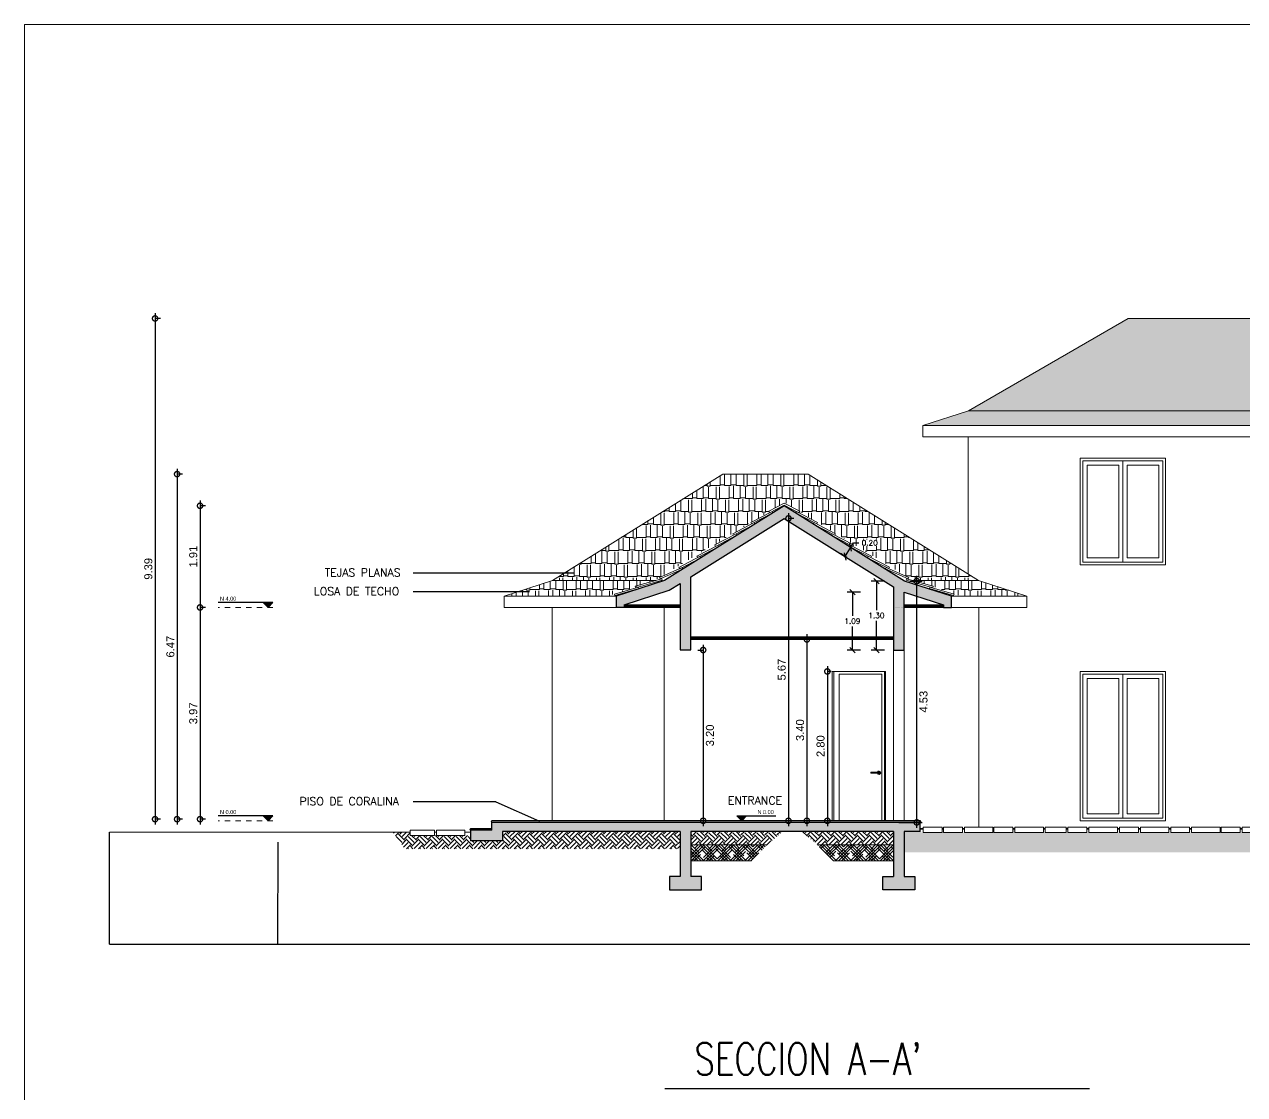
# Model space of a CAD drawing. Header units: metres. Extents: x -44 to 358, y -246 to 48.
# Drawn here: x 301.86 to 324.74, y 20.19 to 40.26 of the extents above; entities that cross this region are included whole.
import ezdxf

# ---------------------------------------------------------------- set-up
doc = ezdxf.new("R2010")
doc.units = ezdxf.units.M
doc.header["$LTSCALE"] = 0.3
doc.header["$PDMODE"] = 3
doc.linetypes.add('CONTINU', pattern=[0])
doc.linetypes.add('DASHED', pattern=[0.75, 0.5, -0.25])
for name, color, linetype, lineweight in [('A-FLOR', 253, 'Continuous', 0), ('A-ROOF', 7, 'Continuous', 9), ('A-WALL', 7, 'Continuous', 30), ('corte', 7, 'Continuous', 30), ('MUROS', 7, 'Continuous', 15), ('PLF 01', 252, 'Continuous', 9), ('PROYECCION', 9, 'DASHED', 0), ('SE-2', 252, 'Continuous', 9), ('SE-3', 253, 'Continuous', 5)]:
    doc.layers.add(name, color=color, linetype=linetype, lineweight=lineweight)
doc.layers.add('DIMENSIONES', color=7, linetype='Continuous')
doc.layers.add('TEXTOS', color=4, linetype='Continuous')
doc.layers.add('PUERTA', color=2, linetype='Continuous', plot=False)
doc.layers.add('RELLENO SECCION', color=8, linetype='Continuous', lineweight=0, transparency=0.4)
doc.styles.add('Arch-Dim', font='romans.shx', dxfattribs={"width": 0.75})
doc.styles.add('ESC100-2mm', font='arial.ttf', dxfattribs={"height": 0.15})
doc.styles.add('SMPLEX', font='simplex.shx')
doc.dimstyles.new('DIM-50', dxfattribs={"dimscale": 0.5, "dimtxt": 0.2, "dimasz": 0.2, "dimexe": 0.2, "dimexo": 0.2, "dimgap": 0.1, "dimtad": 0, "dimtih": 1, "dimtoh": 1, "dimzin": 0, "dimdsep": 46, "dimtxsty": 'SMPLEX', "dimblk1": 'OBLIQUE', "dimblk2": 'OBLIQUE', "dimsah": 1, "dimcen": 0.2, "dimclrd": 4, "dimclre": 4, "dimclrt": 4, "dimadec": 0, "dimazin": 0, "dimtfac": 1, "dimtmove": 0, "dimatfit": 3, "dimldrblk": 'OPEN30', "dimfxl": 0.3, "dimfxlon": 1, "dimtfill": 1, "dimtolj": 1, "dimtzin": 0, "dimarcsym": 0})
doc.dimstyles.new('DIMS100', dxfattribs={"dimtxt": 0.15, "dimasz": 0.2, "dimexe": 0.1, "dimexo": 0.1, "dimgap": 0.05, "dimtad": 2, "dimzin": 4, "dimdsep": 46, "dimtxsty": 'ESC100-2mm', "dimblk": 'DOTSMALL', "dimcen": 0.1, "dimdle": 0.1, "dimclrd": 256, "dimclre": 256, "dimclrt": 1, "dimadec": 0, "dimazin": 0, "dimtfac": 1, "dimtix": 1, "dimtmove": 2, "dimatfit": 3, "dimfxl": 1, "dimtolj": 1, "dimtzin": 0, "dimlwd": -1, "dimarcsym": 0})
pattern_1 = [(0, (-86.75445, -27.3957), (0.51816, 0.24384), [0.12192, -0.1016, 0.14224, -0.06096, 0.18288, -0.08128]), (0, (-86.63253, -27.38554), (0.51816, 0.24384), [0.1016, -0.38608, 0.08128, -0.12192]), (0, (-86.3887, -27.41094), (0.51816, 0.24384), [0.06096, -0.62992]), (90, (-86.75445, -27.3957), (-0.17272, 0.24384), [0.23368, -0.74168]), (90, (-86.63253, -27.3957), (-0.17272, 0.24384), [0.2286, -0.74676]), (90, (-86.53093, -27.3957), (-0.17272, 0.24384), [0.21336, -0.762]), (90, (-86.3887, -27.41094), (-0.17272, 0.24384), [0.23368, -0.74168]), (90, (-86.32773, -27.41094), (-0.17272, 0.24384), [0.23368, -0.74168]), (90, (-86.14485, -27.3957), (-0.17272, 0.24384), [0.22352, -0.75184])]
pattern_2 = [(45, (-178.554868, -227.12206), (-0.01122532015, 0.01122532015), [])]

# ---------------------------------------------------------------- blocks, each defined once
blk = doc.blocks.new('A - ANNO - NPT SECC')
blk.add_hatch(color=256).paths.add_polyline_path([(-0.1, 0.1), (0.1, 0.1), (0, 0)])
blk.add_line((0.1, 0.1), (1.022, 0.1))
blk.add_lwpolyline([(-0.1, 0.1), (0.1, 0.1), (0, 0), (-0.1, 0.1)])
blk = doc.blocks.new('_DotSmall')
at = {"layer": 'PUERTA', "color": 0, "linetype": 'Continuous', "const_width": 0.5}
blk.add_lwpolyline([(-0.0625, 0, 1), (0.0625, 0, 1)], format="xyb", close=True, dxfattribs=at)
blk = doc.blocks.new('*D1070')
at = {"layer": 'DEFPOINTS', "color": 0, "transparency": 16777216}
for p in [(322.555, 34.745), (304.31, 25.357), (304.835, 25.357)]:
    blk.add_point(p, dxfattribs=at)
at = {"layer": 'DIMENSIONES', "transparency": 16777216}
blk.add_line((304.31, 34.845), (304.31, 25.257), dxfattribs=at)
at = {"layer": 'DIMENSIONES', "lineweight": -2, "transparency": 16777216}
for p, q in [((304.41, 34.745), (304.31, 34.745)), ((304.41, 25.357), (304.31, 25.357))]:
    blk.add_line(p, q, dxfattribs=at)
at = {"layer": 'DIMENSIONES', "transparency": 16777216, "xscale": 0.2, "yscale": 0.2, "zscale": 0.2}
for p, rotation in [((304.31, 34.745), 90), ((304.31, 25.357), 270)]:
    blk.add_blockref('_DotSmall', p, dxfattribs=dict(at, rotation=rotation))
at = {"layer": 'DIMENSIONES', "color": 5, "transparency": 16777216, "insert": (304.184, 30.051), "char_height": 0.15, "attachment_point": 5, "rotation": 90, "style": 'ESC100-2mm'}
blk.add_mtext('\\A1;9.39', dxfattribs=at)
blk = doc.blocks.new('*D1071')
at = {"layer": 'DEFPOINTS', "color": 0, "transparency": 16777216}
for p in [(315.755, 31.827), (304.723, 25.357), (313.503, 25.357)]:
    blk.add_point(p, dxfattribs=at)
at = {"layer": 'DIMENSIONES', "transparency": 16777216}
blk.add_line((304.723, 31.927), (304.723, 25.257), dxfattribs=at)
at = {"layer": 'DIMENSIONES', "lineweight": -2, "transparency": 16777216}
for p, q in [((304.823, 31.827), (304.723, 31.827)), ((304.823, 25.357), (304.723, 25.357))]:
    blk.add_line(p, q, dxfattribs=at)
at = {"layer": 'DIMENSIONES', "transparency": 16777216, "xscale": 0.2, "yscale": 0.2, "zscale": 0.2}
for p, rotation in [((304.723, 31.827), 90), ((304.723, 25.357), 270)]:
    blk.add_blockref('_DotSmall', p, dxfattribs=dict(at, rotation=rotation))
at = {"layer": 'DIMENSIONES', "color": 5, "transparency": 16777216, "insert": (304.597, 28.592), "char_height": 0.15, "attachment_point": 5, "rotation": 90, "style": 'ESC100-2mm'}
blk.add_mtext('\\A1;6.47', dxfattribs=at)
blk = doc.blocks.new('*D1072')
at = {"layer": 'DEFPOINTS', "color": 0, "transparency": 16777216}
for p in [(316.105, 31.233), (305.153, 29.327), (312.955, 29.327)]:
    blk.add_point(p, dxfattribs=at)
at = {"layer": 'DIMENSIONES', "transparency": 16777216}
blk.add_line((305.153, 31.333), (305.153, 29.227), dxfattribs=at)
at = {"layer": 'DIMENSIONES', "lineweight": -2, "transparency": 16777216}
for p, q in [((305.253, 31.233), (305.153, 31.233)), ((305.253, 29.327), (305.153, 29.327))]:
    blk.add_line(p, q, dxfattribs=at)
at = {"layer": 'DIMENSIONES', "transparency": 16777216, "xscale": 0.2, "yscale": 0.2, "zscale": 0.2}
for p, rotation in [((305.153, 31.233), 90), ((305.153, 29.327), 270)]:
    blk.add_blockref('_DotSmall', p, dxfattribs=dict(at, rotation=rotation))
at = {"layer": 'DIMENSIONES', "color": 5, "transparency": 16777216, "insert": (305.026, 30.28), "char_height": 0.15, "attachment_point": 5, "rotation": 90, "style": 'ESC100-2mm'}
blk.add_mtext('\\A1;1.91', dxfattribs=at)
blk = doc.blocks.new('*D1073')
at = {"layer": 'DEFPOINTS', "color": 0, "transparency": 16777216}
for p in [(312.955, 29.327), (305.153, 25.357), (313.615, 25.357)]:
    blk.add_point(p, dxfattribs=at)
at = {"layer": 'DIMENSIONES', "transparency": 16777216}
blk.add_line((305.153, 29.427), (305.153, 25.257), dxfattribs=at)
at = {"layer": 'DIMENSIONES', "lineweight": -2, "transparency": 16777216}
for p, q in [((305.253, 29.327), (305.153, 29.327)), ((305.253, 25.357), (305.153, 25.357))]:
    blk.add_line(p, q, dxfattribs=at)
at = {"layer": 'DIMENSIONES', "transparency": 16777216, "xscale": 0.2, "yscale": 0.2, "zscale": 0.2}
for p, rotation in [((305.153, 29.327), 90), ((305.153, 25.357), 270)]:
    blk.add_blockref('_DotSmall', p, dxfattribs=dict(at, rotation=rotation))
at = {"layer": 'DIMENSIONES', "color": 5, "transparency": 16777216, "insert": (305.026, 27.342), "char_height": 0.15, "attachment_point": 5, "rotation": 90, "style": 'ESC100-2mm'}
blk.add_mtext('\\A1;3.97', dxfattribs=at)
blk = doc.blocks.new('INDI.PISO')
blk.add_hatch(color=256).paths.add_polyline_path([(0, 0), (0.183, 0), (0.092, -0.092)])
blk.add_line((0.183, 0), (0.728, 0))
blk.add_lwpolyline([(0, 0), (0.183, 0), (0.092, -0.092), (0, 0)])
blk = doc.blocks.new('*D1106')
at = {"layer": 'DEFPOINTS', "color": 0, "transparency": 16777216}
for p in [(316.397, 30.997), (316.185, 25.327), (316.484, 25.327)]:
    blk.add_point(p, dxfattribs=at)
at = {"layer": 'DIMENSIONES', "transparency": 16777216}
blk.add_line((316.185, 31.097), (316.185, 25.227), dxfattribs=at)
at = {"layer": 'DIMENSIONES', "lineweight": -2, "transparency": 16777216}
for p, q in [((316.285, 30.997), (316.185, 30.997)), ((316.285, 25.327), (316.185, 25.327))]:
    blk.add_line(p, q, dxfattribs=at)
at = {"layer": 'DIMENSIONES', "transparency": 16777216, "xscale": 0.2, "yscale": 0.2, "zscale": 0.2}
for p, rotation in [((316.185, 30.997), 90), ((316.185, 25.327), 270)]:
    blk.add_blockref('_DotSmall', p, dxfattribs=dict(at, rotation=rotation))
at = {"layer": 'DIMENSIONES', "color": 5, "transparency": 16777216, "insert": (316.058, 28.162), "char_height": 0.15, "attachment_point": 5, "rotation": 90, "style": 'ESC100-2mm'}
blk.add_mtext('\\A1;5.67', dxfattribs=at)
blk = doc.blocks.new('*D1107')
at = {"layer": 'DEFPOINTS', "color": 0, "transparency": 16777216}
for p in [(317.084, 28.127), (316.914, 25.327), (317.084, 25.327)]:
    blk.add_point(p, dxfattribs=at)
at = {"layer": 'DIMENSIONES', "transparency": 16777216}
blk.add_line((316.914, 28.227), (316.914, 25.227), dxfattribs=at)
at = {"layer": 'DIMENSIONES', "lineweight": -2, "transparency": 16777216}
for p, q in [((316.984, 28.127), (316.914, 28.127)), ((316.984, 25.327), (316.914, 25.327))]:
    blk.add_line(p, q, dxfattribs=at)
at = {"layer": 'DIMENSIONES', "transparency": 16777216, "xscale": 0.2, "yscale": 0.2, "zscale": 0.2}
for p, rotation in [((316.914, 28.127), 90), ((316.914, 25.327), 270)]:
    blk.add_blockref('_DotSmall', p, dxfattribs=dict(at, rotation=rotation))
at = {"layer": 'DIMENSIONES', "color": 5, "transparency": 16777216, "insert": (316.787, 26.727), "char_height": 0.15, "attachment_point": 5, "rotation": 90, "style": 'ESC100-2mm'}
blk.add_mtext('\\A1;2.80', dxfattribs=at)
blk = doc.blocks.new('*D1108')
at = {"layer": 'DEFPOINTS', "color": 0, "transparency": 16777216}
for p in [(316.651, 28.727), (316.53, 25.327), (316.651, 25.327)]:
    blk.add_point(p, dxfattribs=at)
at = {"layer": 'DIMENSIONES', "transparency": 16777216}
blk.add_line((316.53, 28.827), (316.53, 25.227), dxfattribs=at)
at = {"layer": 'DIMENSIONES', "lineweight": -2, "transparency": 16777216}
for p, q in [((316.551, 28.727), (316.53, 28.727)), ((316.551, 25.327), (316.53, 25.327))]:
    blk.add_line(p, q, dxfattribs=at)
at = {"layer": 'DIMENSIONES', "transparency": 16777216, "xscale": 0.2, "yscale": 0.2, "zscale": 0.2}
for p, rotation in [((316.53, 28.727), 90), ((316.53, 25.327), 270)]:
    blk.add_blockref('_DotSmall', p, dxfattribs=dict(at, rotation=rotation))
at = {"layer": 'DIMENSIONES', "color": 5, "transparency": 16777216, "insert": (316.403, 27.027), "char_height": 0.15, "attachment_point": 5, "rotation": 90, "style": 'ESC100-2mm'}
blk.add_mtext('\\A1;3.40', dxfattribs=at)
blk = doc.blocks.new('*D1109')
at = {"layer": 'DEFPOINTS', "color": 0, "transparency": 16777216}
for p in [(314.34, 28.529), (314.586, 25.327), (314.668, 25.327)]:
    blk.add_point(p, dxfattribs=at)
at = {"layer": 'DIMENSIONES', "transparency": 16777216}
blk.add_line((314.586, 28.629), (314.586, 25.227), dxfattribs=at)
at = {"layer": 'DIMENSIONES', "lineweight": -2, "transparency": 16777216}
blk.add_line((314.486, 28.529), (314.586, 28.529), dxfattribs=at)
at = {"layer": 'DIMENSIONES', "transparency": 16777216, "xscale": 0.2, "yscale": 0.2, "zscale": 0.2}
for p, rotation in [((314.586, 28.529), 90), ((314.586, 25.327), 270)]:
    blk.add_blockref('_DotSmall', p, dxfattribs=dict(at, rotation=rotation))
at = {"layer": 'DIMENSIONES', "color": 5, "transparency": 16777216, "insert": (314.713, 26.928), "char_height": 0.15, "attachment_point": 5, "rotation": 90, "style": 'ESC100-2mm'}
blk.add_mtext('\\A1;3.20', dxfattribs=at)
blk = doc.blocks.new('*D1142')
at = {"layer": 'DEFPOINTS', "color": 0, "transparency": 16777216}
for p in [(318.363, 29.822), (318.59, 29.822), (318.155, 25.297)]:
    blk.add_point(p, dxfattribs=at)
at = {"layer": 'DIMENSIONES', "lineweight": -2, "transparency": 16777216}
for p, q in [((318.463, 29.822), (318.69, 29.822)), ((318.255, 25.297), (318.69, 25.297))]:
    blk.add_line(p, q, dxfattribs=at)
at = {"layer": 'DIMENSIONES', "transparency": 16777216}
blk.add_line((318.59, 25.197), (318.59, 29.922), dxfattribs=at)
at = {"layer": 'DIMENSIONES', "transparency": 16777216, "xscale": 0.2, "yscale": 0.2, "zscale": 0.2}
for p, rotation in [((318.59, 29.822), 90), ((318.59, 25.297), 270)]:
    blk.add_blockref('_DotSmall', p, dxfattribs=dict(at, rotation=rotation))
at = {"layer": 'DIMENSIONES', "color": 1, "transparency": 16777216, "insert": (318.717, 27.56), "char_height": 0.15, "attachment_point": 5, "rotation": 90, "style": 'ESC100-2mm'}
blk.add_mtext('\\A1;4.53', dxfattribs=at)
blk = doc.blocks.new('_OBLIQUE')
at = {"color": 0, "linetype": 'ByBlock'}
blk.add_line((-0.5, -0.5), (0.5, 0.5), dxfattribs=at)
blk = doc.blocks.new('*D2222')
at = {"layer": 'DEFPOINTS', "color": 0, "ltscale": 0.2, "transparency": 16777216}
for p in [(317.834, 29.822), (318.363, 29.822), (318.155, 28.527)]:
    blk.add_point(p, dxfattribs=at)
at = {"layer": 'DIMENSIONES', "color": 4, "lineweight": -2, "ltscale": 0.2, "transparency": 16777216}
for p, q in [((317.984, 29.822), (317.734, 29.822)), ((317.834, 29.822), (317.834, 29.275)), ((317.834, 28.527), (317.834, 29.075)), ((317.984, 28.527), (317.734, 28.527))]:
    blk.add_line(p, q, dxfattribs=at)
at = {"layer": 'DIMENSIONES', "color": 4, "lineweight": -2, "ltscale": 0.2, "transparency": 16777216, "xscale": 0.1, "yscale": 0.1, "zscale": 0.1}
for p, rotation in [((317.834, 29.822), 90), ((317.834, 28.527), 270)]:
    blk.add_blockref('_OBLIQUE', p, dxfattribs=dict(at, rotation=rotation))
at = {"layer": 'DIMENSIONES', "color": 4, "ltscale": 0.2, "transparency": 16777216, "insert": (317.834, 29.175), "char_height": 0.1, "attachment_point": 5, "style": 'SMPLEX', "bg_fill": 3, "box_fill_scale": 1.1, "bg_fill_color": 256, "bg_fill_true_color": 13158600, "bg_fill_transparency": 0}
blk.add_mtext('\\A1;1.30', dxfattribs=at)
blk = doc.blocks.new('_Open30')
at = {"color": 0, "lineweight": -2}
for p, q in [((-1, 0.27), (0, 0)), ((0, 0), (-1, -0.27)), ((0, 0), (-1, 0))]:
    blk.add_line(p, q, dxfattribs=at)
blk = doc.blocks.new('*D2223')
at = {"layer": 'DEFPOINTS', "color": 0, "ltscale": 0.2, "transparency": 16777216}
for p in [(317.352, 30.454), (317.364, 30.211)]:
    blk.add_point(p, dxfattribs=at)
at = {"layer": 'DIMENSIONES', "color": 4, "lineweight": -2, "ltscale": 0.2, "transparency": 16777216}
for p, q in [((317.246, 30.284), (317.352, 30.454)), ((317.385, 30.434), (317.267, 30.507)), ((317.352, 30.454), (317.405, 30.539)), ((317.405, 30.539), (317.505, 30.539)), ((317.279, 30.264), (317.161, 30.337))]:
    blk.add_line(p, q, dxfattribs=at)
at = {"layer": 'DIMENSIONES', "color": 4, "lineweight": -2, "ltscale": 0.2, "transparency": 16777216, "xscale": 0.1, "yscale": 0.1, "zscale": 0.1}
for p, rotation in [((317.352, 30.454), 58.00000000000257), ((317.246, 30.284), 238.0000000000026)]:
    blk.add_blockref('_OBLIQUE', p, dxfattribs=dict(at, rotation=rotation))
at = {"layer": 'DIMENSIONES', "color": 4, "ltscale": 0.2, "transparency": 16777216, "insert": (317.708, 30.539), "char_height": 0.1, "attachment_point": 5, "style": 'SMPLEX', "bg_fill": 3, "box_fill_scale": 1.1, "bg_fill_color": 256, "bg_fill_true_color": 13158600, "bg_fill_transparency": 0}
blk.add_mtext('\\A1;0.20', dxfattribs=at)
at = {"layer": 'DEFPOINTS', "color": 0, "ltscale": 0.2, "transparency": 16777216}
blk.add_point((317.47, 30.381), dxfattribs=at)
blk = doc.blocks.new('*D2224')
at = {"layer": 'DEFPOINTS', "color": 0, "ltscale": 0.2, "transparency": 16777216}
for p in [(318.355, 29.614), (317.384, 28.527), (318.355, 28.527)]:
    blk.add_point(p, dxfattribs=at)
at = {"layer": 'DIMENSIONES', "color": 4, "lineweight": -2, "ltscale": 0.2, "transparency": 16777216}
for p, q in [((317.534, 29.614), (317.284, 29.614)), ((317.384, 29.614), (317.384, 29.171)), ((317.384, 28.527), (317.384, 28.971)), ((317.534, 28.527), (317.284, 28.527))]:
    blk.add_line(p, q, dxfattribs=at)
at = {"layer": 'DIMENSIONES', "color": 4, "lineweight": -2, "ltscale": 0.2, "transparency": 16777216, "xscale": 0.1, "yscale": 0.1, "zscale": 0.1}
for p, rotation in [((317.384, 29.614), 90), ((317.384, 28.527), 270)]:
    blk.add_blockref('_OBLIQUE', p, dxfattribs=dict(at, rotation=rotation))
at = {"layer": 'DIMENSIONES', "color": 4, "ltscale": 0.2, "transparency": 16777216, "insert": (317.384, 29.071), "char_height": 0.1, "attachment_point": 5, "style": 'SMPLEX', "bg_fill": 3, "box_fill_scale": 1.1, "bg_fill_color": 256, "bg_fill_true_color": 13158600, "bg_fill_transparency": 0}
blk.add_mtext('\\A1;1.09', dxfattribs=at)

msp = doc.modelspace()

# ---------------------------------------------------------------- hatches: boundary and pattern name
at = {"layer": 'PLF 01'}
h = msp.add_hatch(dxfattribs=at)
h.set_pattern_fill('LINE', color=256, scale=0.005, angle=45)
h.set_pattern_definition([(45, (-260.562468, -42.130604), (-0.01122532015, 0.01122532015), [])])
h.paths.add_polyline_path([(318.1552774, 28.7269425), (318.1552774, 28.7769425), (314.3552774, 28.7769425), (314.3552774, 28.7269425)])
at = {"layer": 'RELLENO SECCION', "linetype": 'CONTINU', "transparency": 33554495}
h = msp.add_hatch(color=256, dxfattribs=at)
h.dxf.hatch_style = 1
h.paths.add_polyline_path([(316.1052774, 30.9972831), (318.1552774, 29.7163009), (318.1552774, 28.5269425), (318.3552774, 28.5269425), (318.3552774, 29.6144965), (319.0902774, 29.3756805), (319.0902774, 29.3269425), (319.2402774, 29.3269425), (319.2402774, 29.537235), (318.3631913, 29.8222175), (316.1052774, 31.2331187), (313.8636121, 29.8323708), (312.9552774, 29.537235), (312.9552774, 29.3269425), (313.1052774, 29.3269425), (313.1052774, 29.3756805), (313.9487705, 29.649748), (314.1552774, 29.7787878), (314.1552774, 28.5293378), (314.3552774, 28.5293378), (314.3552774, 28.6793378), (314.3552774, 29.9037617)])
h = msp.add_hatch(color=256, dxfattribs=at)
h.dxf.hatch_style = 1
h.paths.add_polyline_path([(318.1552774, 25.1269425), (318.1552774, 24.2819425), (317.9553133, 24.2819425), (317.9553133, 24.0319425), (318.5553133, 24.0319425), (318.5553133, 24.2819425), (318.3552774, 24.2819425), (318.3552774, 25.1269425), (318.6552773, 25.1269425), (318.6552773, 25.2969425), (314.1152774, 25.2969425), (310.6263298, 25.2969425), (310.6263298, 25.1519411), (310.2263298, 25.1519411), (310.2263298, 24.9519397), (310.8263298, 24.9519397), (310.8263298, 25.1269425), (314.1552774, 25.1269425), (314.1552774, 24.2819425), (313.9552414, 24.2819425), (313.9552414, 24.0319425), (314.5552414, 24.0319425), (314.5552414, 24.2819425), (314.3552774, 24.2819425), (314.3552774, 25.1269425)])
at = {"layer": 'SE-2'}
h = msp.add_hatch(dxfattribs=at)
h.set_pattern_fill('ACET-2D-LINE', color=256, scale=0.005, angle=45)
h.set_pattern_definition(pattern_2)
h.paths.add_polyline_path([(314.1552774, 29.3769424), (314.1552774, 29.3269424), (313.1052774, 29.3269425), (313.1052774, 29.3769425)])
h = msp.add_hatch(dxfattribs=at)
h.set_pattern_fill('ACET-2D-LINE', color=256, scale=0.005, angle=45)
h.set_pattern_definition(pattern_2)
h.paths.add_polyline_path([(318.3552774, 29.3767595), (318.3552774, 29.3269423), (318.1552774, 29.3269423), (318.1552774, 29.3268814), (319.0902774, 29.3263115), (319.0902774, 29.3763115)])
h = msp.add_hatch(dxfattribs=at)
h.set_pattern_fill('EARTH', color=256, scale=0.025, angle=45)
h.set_pattern_definition([(45, (324.23005, 24.94954), (0, 0.2245064), [0.15875, -0.15875]), (45, (324.18796, 24.99164), (0, 0.2245064), [0.15875, -0.15875]), (45, (324.14586, 25.03373), (0, 0.2245064), [0.15875, -0.15875]), (135, (324.14586, 25.0618), (-0.2245064, 0), [0.15875, -0.15875]), (135, (324.18796, 25.10389), (-0.2245064, 0), [0.15875, -0.15875]), (135, (324.23005, 25.14598), (-0.2245064, 0), [0.15875, -0.15875])])
h.paths.add_polyline_path([(330.333379, 25.1645402), (330.333379, 25.105501), (329.9548646, 25.105501), (329.9548646, 25.1645402), (329.9229559, 25.1645402), (329.9229559, 25.105501), (329.5295347, 25.105501), (329.5295347, 25.1645402), (329.4944853, 25.1645402), (329.4944853, 25.105501), (328.9589107, 25.105501), (328.9589107, 25.1645402), (328.9443355, 25.1645402), (328.9443355, 25.105501), (328.0135923, 25.105501), (328.0135923, 25.1645402), (327.9990171, 25.1645402), (327.9990171, 25.105501), (327.6205027, 25.105501), (327.6205027, 25.1645402), (327.6121066, 25.1645402), (327.6121066, 25.105501), (327.0530283, 25.105501), (327.0530283, 25.1645402), (327.0384531, 25.1645402), (327.0384531, 25.105501), (326.6599387, 25.105501), (326.6599387, 25.1645402), (326.5905545, 25.1645402), (326.5905545, 25.105501), (326.0549798, 25.105501), (326.0549798, 25.1645402), (326.0404047, 25.1645402), (326.0404047, 25.105501), (325.6618903, 25.105501), (325.6618903, 25.1645402), (325.6534852, 25.1645402), (325.6534852, 25.105501), (325.260064, 25.105501), (325.260064, 25.1645402), (325.2250147, 25.1645402), (325.2250147, 25.105501), (324.6659364, 25.105501), (324.6659364, 25.1645402), (324.6513612, 25.1645402), (324.6513612, 25.105501), (323.720618, 25.105501), (323.720618, 25.1645402), (323.7060428, 25.1645402), (323.7060428, 25.105501), (323.3275284, 25.105501), (323.3275284, 25.1645402), (323.3191323, 25.1645402), (323.3191323, 25.105501), (322.760054, 25.105501), (322.760054, 25.1645402), (322.7454788, 25.1645402), (322.7454788, 25.105501), (322.3669644, 25.105501), (322.3669644, 25.1645402), (322.3530536, 25.1645402), (322.3530536, 25.105501), (320.4284354, 25.105501), (320.4284354, 25.1645402), (320.3903566, 25.1645402), (320.3903566, 25.105501), (318.6773349, 25.105501), (318.6773349, 25.1269425), (318.3552774, 25.1269425), (318.3552774, 25.105501), (318.3552774, 24.7345402), (330.9550503, 24.7345402), (330.9550503, 25.1645402), (330.8835288, 25.1645402), (330.8835288, 25.105501), (330.3479542, 25.105501), (330.3479542, 25.1645402)])
h = msp.add_hatch(dxfattribs=at)
h.set_pattern_fill('EARTH', color=256, scale=0.025, angle=45)
h.set_pattern_definition([(45, (-658.86292, -25.97363), (1e-17, 0.224506403), [0.15875, -0.15875]), (45, (-658.90501, -25.93154), (1e-17, 0.224506403), [0.15875, -0.15875]), (45, (-658.9471, -25.88944), (1e-17, 0.224506403), [0.15875, -0.15875]), (135, (-658.9471, -25.86138), (-0.224506403, 1e-17), [0.15875, -0.15875]), (135, (-658.90501, -25.81928), (-0.224506403, 1e-17), [0.15875, -0.15875]), (135, (-658.86292, -25.77719), (-0.224506403, 1e-17), [0.15875, -0.15875])])
h.paths.add_polyline_path([(309.0945907, 25.0519411), (310.2263298, 25.0519404), (310.2263298, 24.9519397), (310.8263298, 24.9519397), (310.8263298, 25.1269425), (314.1562069, 25.1269425), (314.1562069, 24.8019397), (308.9934865, 24.8019397), (308.7655375, 25.1109803), (309.0945907, 25.1109803)])
h = msp.add_hatch(dxfattribs=at)
h.set_pattern_fill('EARTH', color=256, scale=0.025, angle=45)
h.set_pattern_definition([(45, (-651.6543, -25.90054), (1e-17, 0.224506403), [0.15875, -0.15875]), (45, (-651.6964, -25.85845), (1e-17, 0.224506403), [0.15875, -0.15875]), (45, (-651.7385, -25.81635), (1e-17, 0.224506403), [0.15875, -0.15875]), (135, (-651.7385, -25.78829), (-0.224506403, 1e-17), [0.15875, -0.15875]), (135, (-651.6964, -25.7462), (-0.224506403, 1e-17), [0.15875, -0.15875]), (135, (-651.6543, -25.7041), (-0.224506403, 1e-17), [0.15875, -0.15875])])
h.paths.add_polyline_path([(316.078079, 25.1269425), (314.3554609, 25.1269425), (314.3554609, 24.8750312), (315.7840545, 24.8750312)])
h = msp.add_hatch(dxfattribs=at)
h.set_pattern_fill('EARTH', color=256, scale=0.025, angle=45)
h.set_pattern_definition([(45, (-651.30554, -25.89911), (1e-17, 0.224506403), [0.15875, -0.15875]), (45, (-651.34763, -25.85702), (1e-17, 0.224506403), [0.15875, -0.15875]), (45, (-651.38973, -25.81492), (1e-17, 0.224506403), [0.15875, -0.15875]), (135, (-651.38973, -25.78686), (-0.224506403, 1e-17), [0.15875, -0.15875]), (135, (-651.34763, -25.74476), (-0.224506403, 1e-17), [0.15875, -0.15875]), (135, (-651.30554, -25.70267), (-0.224506403, 1e-17), [0.15875, -0.15875])])
h.paths.add_polyline_path([(316.4335888, 25.1269425), (318.1562069, 25.1269425), (318.1562069, 24.8764617), (316.7276133, 24.8764617)])
h = msp.add_hatch(dxfattribs=at)
h.set_pattern_fill('HOUND', color=256, scale=0.025, angle=45)
h.set_pattern_definition([(45, (-651.654305, -25.90054), (0.0841899011, 0.1403165019), [0.635, -0.3175]), (135, (-651.654305, -25.90054), (0.0841899011, -0.1403165019), [0.635, -0.3175])])
h.paths.add_polyline_path([(315.7840545, 24.8750312), (314.3554609, 24.8750312), (314.3554609, 24.5750312), (315.4900301, 24.5750312)])
h = msp.add_hatch(dxfattribs=at)
h.set_pattern_fill('HOUND', color=256, scale=0.025, angle=45)
h.set_pattern_definition([(45, (-651.305537, -25.89911), (0.0841899011, 0.1403165019), [0.635, -0.3175]), (135, (-651.305537, -25.89911), (0.0841899011, -0.1403165019), [0.635, -0.3175])])
h.paths.add_polyline_path([(316.7276133, 24.8764617), (318.1562069, 24.8764617), (318.1562069, 24.5764617), (317.0216377, 24.5764617)])
at = {"layer": 'SE-3'}
h = msp.add_hatch(dxfattribs=at)
h.set_pattern_fill('AR-RSHKE', color=256, scale=0.0008)
h.set_pattern_definition(pattern_1)
h.paths.add_polyline_path([(336.3905907, 34.2751483), (336.3772275, 34.3031458), (336.7343531, 34.4736023), (336.7209898, 34.5015998), (337.0781155, 34.6720562), (337.0647522, 34.7000537), (337.1587804, 34.7449334), (322.5552774, 34.7449334), (319.5573931, 33.0141042), (334.0532094, 33.0141042), (334.047391, 33.0344849), (334.3762639, 33.1283729), (334.3626359, 33.156925), (334.670605, 33.2853374), (334.6584155, 33.3108759), (335.0155411, 33.4813324), (335.0021779, 33.5093299), (335.3593035, 33.6797864), (335.3459403, 33.7077839), (335.7030659, 33.8782403), (335.6897027, 33.9062378), (336.0468283, 34.0766943), (336.0334651, 34.1046918)])
h = msp.add_hatch(dxfattribs=at)
h.set_pattern_fill('AR-RSHKE', color=256, scale=0.0008)
h.set_pattern_definition(pattern_1)
h.paths.add_polyline_path([(333.3091916, 32.737235), (333.3033894, 32.7575591), (333.6839066, 32.8661907), (333.6753902, 32.896022), (334.0559074, 33.0046536), (334.0532094, 33.0141042), (319.5573931, 33.0141042), (318.7052774, 32.737235)])
h = msp.add_hatch(dxfattribs=at)
h.set_pattern_fill('AR-RSHKE', color=256, scale=0.0008)
h.set_pattern_definition([(0, (-86.76411, -27.3957), (0.51816, 0.24384), [0.12192, -0.1016, 0.14224, -0.06096, 0.18288, -0.08128]), (0, (-86.6422, -27.38554), (0.51816, 0.24384), [0.1016, -0.38608, 0.08128, -0.12192]), (0, (-86.39835, -27.41094), (0.51816, 0.24384), [0.06096, -0.62992]), (90, (-86.76411, -27.3957), (-0.17272, 0.24384), [0.23368, -0.74168]), (90, (-86.6422, -27.3957), (-0.17272, 0.24384), [0.2286, -0.74676]), (90, (-86.5406, -27.3957), (-0.17272, 0.24384), [0.21336, -0.762]), (90, (-86.39835, -27.41094), (-0.17272, 0.24384), [0.23368, -0.74168]), (90, (-86.3374, -27.41094), (-0.17272, 0.24384), [0.23368, -0.74168]), (90, (-86.15451, -27.3957), (-0.17272, 0.24384), [0.22352, -0.75184])])
h.paths.add_polyline_path([(316.5456168, 31.8267446), (314.9456168, 31.8267446), (311.7539515, 29.8323708), (313.6682943, 29.8323708), (316.1135624, 31.2967835), (318.5246884, 29.8328826), (319.7372821, 29.8323708)])
h = msp.add_hatch(dxfattribs=at)
h.set_pattern_fill('AR-RSHKE', color=256, scale=0.0008)
h.set_pattern_definition([(0, (-86.69532, -27.3957), (0.51816, 0.24384), [0.12192, -0.1016, 0.14224, -0.06096, 0.18288, -0.08128]), (0, (-86.5734, -27.38554), (0.51816, 0.24384), [0.1016, -0.38608, 0.08128, -0.12192]), (0, (-86.32956, -27.41094), (0.51816, 0.24384), [0.06096, -0.62992]), (90, (-86.69532, -27.3957), (-0.17272, 0.24384), [0.23368, -0.74168]), (90, (-86.5734, -27.3957), (-0.17272, 0.24384), [0.2286, -0.74676]), (90, (-86.4718, -27.3957), (-0.17272, 0.24384), [0.21336, -0.762]), (90, (-86.32956, -27.41094), (-0.17272, 0.24384), [0.23368, -0.74168]), (90, (-86.2686, -27.41094), (-0.17272, 0.24384), [0.23368, -0.74168]), (90, (-86.08572, -27.3957), (-0.17272, 0.24384), [0.22352, -0.75184])])
h.paths.add_polyline_path([(320.6552774, 29.537235), (319.7469426, 29.8323708), (318.5476725, 29.8328729), (318.5889024, 29.8222175), (319.4196379, 29.537235)])
h.paths.add_polyline_path([(311.7755075, 29.8323708), (310.8671728, 29.537235), (312.7947712, 29.537235), (313.7031059, 29.8323708)])

# ---------------------------------------------------------------- linework, layer by layer
at = {"layer": 'A-FLOR', "lineweight": 35}
for p, q in [((318.7090219, 25.1769425), (318.6552773, 25.1769425)), ((319.0900275, 25.1769425), (319.0640326, 25.1769425)), ((319.483117, 25.1769425), (319.4450382, 25.1769425)), ((320.0353458, 25.1769425), (320.0186917, 25.1769425)), ((320.4284354, 25.1769425), (320.3903566, 25.1769425)), ((320.9990594, 25.1769425), (320.9640101, 25.1769425)), ((321.4243893, 25.1769425), (321.3924806, 25.1769425)), ((321.8174789, 25.1769425), (321.7794001, 25.1769425)), ((322.3904681, 25.1769425), (322.3530536, 25.1769425)), ((322.7835576, 25.1769425), (322.7454788, 25.1769425)), ((323.3510321, 25.1769425), (323.3191323, 25.1769425)), ((323.7441216, 25.1769425), (323.7060428, 25.1769425)), ((324.2963504, 25.1769425), (324.2796963, 25.1769425)), ((324.68944, 25.1769425), (324.6513612, 25.1769425))]:
    msp.add_line(p, q, dxfattribs=at)
at = {"layer": 'A-ROOF'}
msp.add_line((318.7052774, 32.5269425), (318.7052774, 32.737235), dxfattribs=at)
at = {"layer": 'A-WALL'}
msp.add_line((306.6101505, 23.0139804), (306.6184998, 24.9269425), dxfattribs=at)
at = {"layer": 'corte'}
for p, q in [((316.1052774, 31.2331187), (313.8636121, 29.8323708)), ((318.3631913, 29.8222175), (316.1052774, 31.2331187)), ((314.3552774, 29.9037617), (316.1052774, 30.9972831)), ((316.1052774, 30.9972831), (318.1552774, 29.7163009)), ((313.8636121, 29.8323708), (312.9552774, 29.537235)), ((313.9487705, 29.649748), (314.1552774, 29.7787878)), ((314.1552774, 29.7787878), (314.1552774, 28.5293378)), ((314.3552774, 28.5293378), (314.3552774, 29.9037617)), ((319.2402774, 29.537235), (318.3631913, 29.8222175)), ((312.9552774, 29.537235), (312.9552774, 29.3269425)), ((313.1052774, 29.3756805), (313.9487705, 29.649748)), ((318.1552774, 29.7163009), (318.1552774, 28.5269425)), ((318.3552774, 28.5269425), (318.3552774, 29.6144965)), ((318.3552774, 29.6144965), (319.0902774, 29.3756805)), ((319.2402774, 29.3269425), (319.2402774, 29.537235)), ((313.1052774, 29.3269425), (312.9552774, 29.3269425)), ((313.1052774, 29.3756805), (313.1052774, 29.3269425)), ((319.0902774, 29.3756805), (319.0902774, 29.3269425)), ((319.0902774, 29.3269425), (319.2402774, 29.3269425)), ((314.1552774, 28.5293378), (314.3552774, 28.5293378)), ((314.1552774, 28.5293378), (314.3552774, 28.5293378)), ((318.1552774, 28.5269425), (318.3552774, 28.5269425)), ((310.6263298, 25.1769425), (310.2263298, 25.1769425)), ((310.6263298, 25.1769425), (310.5823547, 25.1769425)), ((314.1152774, 25.3269425), (310.6263298, 25.3269425)), ((310.6263298, 25.1519411), (310.6263298, 25.2969425)), ((314.1152774, 25.2969425), (310.6263298, 25.2969425)), ((318.6552773, 25.3269425), (314.1152774, 25.3269425)), ((318.6552773, 25.2969425), (314.1152774, 25.2969425)), ((318.6552773, 25.1269425), (318.6552773, 25.2969425)), ((303.4574134, 23.0139804), (303.4574134, 25.1109803)), ((310.2263298, 25.1519411), (310.2263298, 24.9519397)), ((310.6263298, 25.1519411), (310.2263298, 25.1519411)), ((310.8263298, 24.9519397), (310.2263298, 24.9519397)), ((314.1552774, 25.1269425), (310.8263298, 25.1269425)), ((310.8263298, 25.1269425), (310.8263298, 24.9519397)), ((314.1552774, 25.1269425), (314.1552774, 24.2819425)), ((314.1552774, 25.1269425), (314.1552774, 24.2819425)), ((318.1552774, 25.1269425), (314.3552774, 25.1269425)), ((314.3552774, 25.1269425), (314.3552774, 24.2819425)), ((318.1552774, 25.1269425), (318.1552774, 24.2819425)), ((318.6552773, 25.1269425), (318.3552774, 25.1269425)), ((318.3552774, 25.1269425), (318.3552774, 24.2819425)), ((318.3552774, 25.1269425), (318.3552774, 24.2819425)), ((314.1552774, 24.2819425), (313.9552414, 24.2819425)), ((313.9552414, 24.2819425), (313.9552414, 24.0319425)), ((314.5552414, 24.2819425), (314.3552774, 24.2819425)), ((314.5552414, 24.0319425), (314.5552414, 24.2819425)), ((317.9553133, 24.2819425), (318.1552774, 24.2819425)), ((317.9553133, 24.0319425), (317.9553133, 24.2819425)), ((318.3552774, 24.2819425), (318.5553133, 24.2819425)), ((318.5553133, 24.2819425), (318.5553133, 24.0319425)), ((313.9552414, 24.0319425), (314.5552414, 24.0319425)), ((318.5553133, 24.0319425), (317.9553133, 24.0319425)), ((303.4574134, 23.0139804), (356.6101505, 23.0139804))]:
    msp.add_line(p, q, dxfattribs=at)
for centre, radius, start, end in [((310.2263298, 25.1644418), 0.0125007, 90, 270), ((310.6290789, 25.3119425), 0.0152498, 100.38566904, 259.61433096), ((318.6525282, 25.3119425), 0.0152498, 280.38566904, 79.61433096)]:
    msp.add_arc(centre, radius, start, end, dxfattribs=at)
at = {"layer": 'DEFPOINTS', "lineweight": 13}
msp.add_lwpolyline([(301.8600739, 40.2572653), (358.1581595, 40.2572653), (358.1581595, -0.5317386), (301.8600739, -0.5317386)], close=True, dxfattribs=at)
at = {"layer": 'MUROS'}
msp.add_line((314.1552774, 28.5293378), (314.3552774, 28.5293378), dxfattribs=at)
at = {"layer": 'PLF 01'}
for p, q in [((314.3552774, 28.7769425), (318.1552774, 28.7769425)), ((314.3552774, 28.7269425), (318.1552774, 28.7269425))]:
    msp.add_line(p, q, dxfattribs=at)
at = {"layer": 'PROYECCION', "ltscale": 0.5}
for p, q in [((306.5189946, 29.3269425), (305.4906294, 29.3269425)), ((306.5189946, 25.3269425), (305.4906294, 25.3269425))]:
    msp.add_line(p, q, dxfattribs=at)
at = {"layer": 'SE-2'}
for p, q in [((319.5552774, 29.9521366), (319.5552774, 32.5269425)), ((313.1052774, 29.3775981), (314.1552774, 29.3767881)), ((313.1052774, 29.3269423), (314.1552774, 29.3269423)), ((313.8552783, 29.3269424), (313.8552774, 25.3269425)), ((319.0902774, 29.3767881), (318.3552774, 29.3767881)), ((319.1052774, 29.3269423), (318.3552774, 29.3269423)), ((319.7552774, 25.205501), (319.7552774, 29.3269425)), ((318.1552774, 25.3269425), (318.1552774, 28.5269425)), ((318.3552774, 28.5269425), (318.3552774, 25.3269425)), ((317.0052774, 28.1269425), (318.0052774, 28.1269425)), ((317.0052774, 25.3269425), (317.0052774, 28.1269425)), ((318.0052774, 28.1269425), (318.0052774, 25.3269425)), ((303.4574134, 25.1109803), (309.0945907, 25.1109803)), ((309.5467567, 25.1109803), (309.5565352, 25.1109803)), ((309.5467567, 25.1109803), (309.5848356, 25.1109803)), ((310.2263298, 25.1109803), (310.1204102, 25.1109803)), ((315.7840545, 24.8750312, 0.0000008), (314.3554609, 24.8750312, 0.0000008)), ((316.7276133, 24.8764617, 0.0000008), (318.1562069, 24.8764617, 0.0000008)), ((315.4900301, 24.5750312, 0.0000008), (314.3554609, 24.5750312, 0.0000008)), ((317.0216377, 24.5764617, 0.0000008), (318.1562069, 24.5764617, 0.0000008))]:
    msp.add_line(p, q, dxfattribs=at)
for points in [[(315.8776647, 31.1273241), (315.4786915, 30.9194781), (315.492552, 30.892872), (315.8915252, 31.100718)], [(316.3328901, 31.1273241), (316.7318633, 30.9194781), (316.7180027, 30.892872), (316.3190296, 31.100718)], [(315.5410456, 30.9169811), (315.1420724, 30.7091351), (315.1559329, 30.682529), (315.5549061, 30.890375)], [(316.6695092, 30.9169811), (317.0684823, 30.7091351), (317.0546218, 30.682529), (316.6556486, 30.890375)], [(315.2044265, 30.7066382), (314.8054533, 30.4987922), (314.8193138, 30.4721861), (315.218287, 30.6800321)], [(317.0061282, 30.7066382), (317.4051014, 30.4987922), (317.3912409, 30.4721861), (316.9922677, 30.6800321)], [(314.8678074, 30.4962953), (314.4688342, 30.2884493), (314.4826947, 30.2618431), (314.8816679, 30.4696891)], [(317.3427473, 30.4962953), (317.7417205, 30.2884493), (317.72786, 30.2618431), (317.3288868, 30.4696891)], [(314.5311883, 30.2859523), (314.1322151, 30.0781063), (314.1460757, 30.0515002), (314.5450488, 30.2593462)], [(317.6793664, 30.2859523), (318.0814482, 30.0840735), (318.0675877, 30.0574673), (317.6655059, 30.2593462)], [(314.1945692, 30.0756094), (313.7663013, 29.8884571), (313.7801618, 29.861851), (314.2084298, 30.0490032)], [(318.0159855, 30.0756094), (318.4442534, 29.8884571), (318.4303929, 29.861851), (318.002125, 30.0490032)], [(313.8105727, 29.8643431), (313.3130409, 29.7229211), (313.3212764, 29.6940736), (313.8188082, 29.8354956)], [(318.399982, 29.8643431), (318.8975139, 29.7229211), (318.8892784, 29.6940736), (318.3917465, 29.8354956)], [(313.3736235, 29.7079538), (312.9217587, 29.5789536), (312.9299941, 29.5501061), (313.3818589, 29.6791063)], [(318.8369313, 29.7079538), (319.2887961, 29.5789536), (319.2805606, 29.5501061), (318.8286958, 29.6791063)], [(319.0640326, 25.205501), (319.0640326, 25.105501), (318.7090219, 25.105501), (318.7090219, 25.205501)], [(319.4450382, 25.205501), (319.4450382, 25.105501), (319.0900275, 25.105501), (319.0900275, 25.205501)], [(320.0186917, 25.205501), (320.0186917, 25.105501), (319.483117, 25.105501), (319.483117, 25.205501)], [(320.3903566, 25.205501), (320.3903566, 25.105501), (320.0353458, 25.105501), (320.0353458, 25.205501)], [(320.9640101, 25.205501), (320.9640101, 25.105501), (320.4284354, 25.105501), (320.4284354, 25.205501)], [(321.3924806, 25.205501), (321.3924806, 25.105501), (320.9990594, 25.105501), (320.9990594, 25.205501)], [(321.7794001, 25.205501), (321.7794001, 25.105501), (321.4243893, 25.105501), (321.4243893, 25.205501)], [(322.3530536, 25.205501), (322.3530536, 25.105501), (321.8174789, 25.105501), (321.8174789, 25.205501)], [(322.7454788, 25.205501), (322.7454788, 25.105501), (322.3904681, 25.105501), (322.3904681, 25.205501)], [(323.3191323, 25.205501), (323.3191323, 25.105501), (322.7835576, 25.105501), (322.7835576, 25.205501)], [(323.7060428, 25.205501), (323.7060428, 25.105501), (323.3510321, 25.105501), (323.3510321, 25.205501)], [(324.2796963, 25.205501), (324.2796963, 25.105501), (323.7441216, 25.105501), (323.7441216, 25.205501)], [(324.6513612, 25.205501), (324.6513612, 25.105501), (324.2963504, 25.105501), (324.2963504, 25.205501)], [(325.2250147, 25.205501), (325.2250147, 25.105501), (324.68944, 25.105501), (324.68944, 25.205501)], [(309.5467567, 25.1519411), (309.5467567, 25.0519411), (309.0945907, 25.0519411), (309.0945907, 25.1519411)], [(310.1204102, 25.1519411), (310.1204102, 25.0519411), (309.5848356, 25.0519411), (309.5848356, 25.1519411)]]:
    msp.add_lwpolyline(points, close=True, dxfattribs=at)
for points in [[(316.1052774, 31.2808799), (315.8153105, 31.129821), (315.8291711, 31.1032149), (316.1052774, 31.2470531)], [(316.1052774, 31.2808799), (316.3952442, 31.129821), (316.3813837, 31.1032149), (316.1052774, 31.2470531)]]:
    msp.add_lwpolyline(points, dxfattribs=at)
at = {"layer": 'SE-3'}
for p, q in [((322.5552774, 34.7449334), (319.5573931, 33.0141042)), ((322.5552774, 34.7449334), (337.1915989, 34.7449334)), ((319.5573931, 33.0141042), (318.7052774, 32.737235)), ((319.5573931, 33.0141042), (334.0532094, 33.0141042)), ((318.7052774, 32.737235), (333.3091916, 32.737235)), ((330.9552774, 32.5269425), (318.7052774, 32.5269425)), ((322.4558774, 32.0769425), (322.4558774, 30.1769425)), ((311.7636121, 29.8323708), (314.9552774, 31.8267446)), ((314.9552774, 31.8267446), (316.5552774, 31.8267446)), ((316.5552774, 31.8267446), (319.7469426, 29.8323708)), ((310.8552774, 29.537235), (311.7636121, 29.8323708)), ((313.6980923, 29.8323708), (311.7636121, 29.8323708)), ((319.7469426, 29.8323708), (318.5106414, 29.8328884)), ((320.6552774, 29.537235), (319.7469426, 29.8323708)), ((310.8552774, 29.3269425), (310.8552774, 29.537235)), ((310.8552774, 29.537235), (312.9552774, 29.537235)), ((319.2402774, 29.537235), (320.6552774, 29.537235)), ((320.6552774, 29.3269425), (320.6552774, 29.537235)), ((312.9552774, 29.3269425), (310.8552774, 29.3269425)), ((311.7552774, 25.3269425), (311.7552774, 29.3269425)), ((320.6552774, 29.3269425), (319.2402774, 29.3269425)), ((317.0352774, 28.1269425), (317.0352774, 25.3269425)), ((317.9352774, 28.1269425), (317.0352774, 28.1269425)), ((317.9852774, 28.1269425), (317.9852774, 25.3269425)), ((322.4558774, 28.0769425), (322.4558774, 25.3769425))]:
    msp.add_line(p, q, dxfattribs=at)
for points in [[(323.2558774, 32.1269425), (321.6558774, 32.1269425), (321.6558774, 30.1269425), (323.2558774, 30.1269425)], [(323.2058774, 32.0769425), (321.7058774, 32.0769425), (321.7058774, 30.1769425), (323.2058774, 30.1769425)], [(321.7858774, 31.9969425), (322.3758774, 31.9969425), (322.3758774, 30.2569425), (321.7858774, 30.2569425)], [(323.1258774, 31.9969425), (322.5358774, 31.9969425), (322.5358774, 30.2569425), (323.1258774, 30.2569425)], [(323.2558774, 28.1269425), (321.6558774, 28.1269425), (321.6558774, 25.3269425), (323.2558774, 25.3269425)], [(323.2058774, 28.0769425), (321.7058774, 28.0769425), (321.7058774, 25.3769425), (323.2058774, 25.3769425)], [(321.7858774, 27.9969425), (322.3758774, 27.9969425), (322.3758774, 25.4569425), (321.7858774, 25.4569425)], [(323.1258774, 27.9969425), (322.5358774, 27.9969425), (322.5358774, 25.4569425), (323.1258774, 25.4569425)]]:
    msp.add_lwpolyline(points, close=True, dxfattribs=at)
msp.add_lwpolyline([(317.1352774, 25.3269425), (317.1352774, 28.0769425), (317.9352774, 28.0769425), (317.9352774, 25.3269425)], dxfattribs=at)
at = {"layer": 'SE-3', "elevation": 0}
msp.add_lwpolyline([(317.8822246, 26.2186603), (317.7322246, 26.2186603), (317.7322246, 26.2386603), (317.8822246, 26.2386603)], dxfattribs=at)
at = {"layer": 'SE-3'}
for radius, start, end in [(0.032, 198.20995686, 161.79004314), (0.024, 204.62431835, 155.37568165), (0.01, 270, 90)]:
    msp.add_arc((317.8822246, 26.2286603, 0), radius, start, end, dxfattribs=at)
at = {"layer": 'TEXTOS'}
for p, q in [((312.1668087, 29.9689864, 0), (309.1512573, 29.9689864, 0.0000005)), ((311.3267605, 29.6181902, 0), (309.1512573, 29.6181902, 0.0000005)), ((310.6962272, 25.6810978, 0), (309.1512573, 25.6810978, 0.0000005)), ((310.6962272, 25.6810978, 0.0000002), (311.5187816, 25.3209886)), ((313.8662907, 20.3085314), (321.8299067, 20.3085314))]:
    msp.add_line(p, q, dxfattribs=at)

# ---------------------------------------------------------------- block references
at = {"layer": 'TEXTOS', "xscale": -0.9166666666666288, "yscale": 0.9166666666666288, "zscale": 0.9166666666666288}
for p in [(306.4273279, 29.3269425), (306.4273279, 25.3269425)]:
    msp.add_blockref('A - ANNO - NPT SECC', p, dxfattribs=at)
at = {"layer": 'TEXTOS'}
msp.add_blockref('INDI.PISO', (315.2173675, 25.4186092), dxfattribs=at)

# ---------------------------------------------------------------- texts
at = {"layer": 'TEXTOS', "char_height": 0.15, "width": 4.239917131, "attachment_point": 7}
for s, insert in [('{\\Fromans|c0;TEJAS PLANAS }', (307.4918527, 29.906279, 0.0000005)), ('{\\Fromans|c0;LOSA DE TECHO }', (307.2866459, 29.5554828, 0.0000005)), ('{\\Fromans|c0;PISO DE CORALINA}', (307.0176116, 25.6183904, 0.0000005))]:
    msp.add_mtext(s, dxfattribs=dict(at, insert=insert))
at = {"layer": 'TEXTOS', "style": 'ESC100-2mm'}
for s, insert, char_height, attachment_point in [('{\\Ftxt|c0;N 4.00}', (305.527556, 29.5286714), 0.075, 1), ('{\\Fromans|c0;ENTRANCE}', (316.0643143, 25.7831335), 0.15, 3), ('{\\Ftxt|c0;N 0.00}', (305.527556, 25.5286714), 0.075, 1), ('{\\Ftxt|c0;N 0.00}', (315.9088061, 25.5286714), 0.075, 3)]:
    msp.add_mtext_dynamic_manual_height_columns(s, width=2.216942069, gutter_width=0.5, heights=[0], dxfattribs=dict(at, insert=insert, char_height=char_height, attachment_point=attachment_point))
at = {"layer": 'TEXTOS', "lineweight": 13, "insert": (314.4213375, 21.1630382), "char_height": 0.6, "attachment_point": 1, "style": 'Arch-Dim'}
msp.add_mtext_dynamic_manual_height_columns("SECCION A-A'", width=26.653369758, gutter_width=15, heights=[0], dxfattribs=at)

# ---------------------------------------------------------------- dimensions: what is measured, and where the dimension line sits
at = {"layer": 'DIMENSIONES'}
for base, p1, p2, picture, middle in [((304.3102591, 25.3569425), (322.5552774, 34.7449334), (304.8353223, 25.3569425), '*D1070', (304.183622, 30.050938)), ((304.7232625, 25.3569425), (315.7552774, 31.8267446), (313.5025333, 25.3569425), '*D1071', (304.5966766, 28.5918436)), ((305.152664, 29.3269425), (316.1052774, 31.2331187), (312.9552774, 29.3269425), '*D1072', (305.026078, 30.2800306)), ((316.1849967, 25.3269425), (316.3972525, 30.9972831), (316.4841929, 25.3269425), '*D1106', (316.0584108, 28.1621128)), ((305.152664, 25.3569425), (312.9552774, 29.3269425), (313.6145931, 25.3569425), '*D1073', (305.0260268, 27.3419425)), ((316.5295732, 25.3269425), (316.6510669, 28.7269425), (316.6510669, 25.3269425), '*D1108', (316.4029361, 27.0269425)), ((314.5862425, 25.3269425), (314.3401163, 28.5293378), (314.6680722, 25.3269425), '*D1109', (314.7128797, 26.9281402)), ((316.9139104, 25.3269425), (317.0839588, 28.1269425), (317.0839588, 25.3269425), '*D1107', (316.7873245, 26.7269425))]:
    dim = msp.add_linear_dim(base=base, p1=p1, p2=p2, angle=90, dimstyle='DIMS100', override={"dimexe": 0, "dimclrt": 5, "dimfxl": 0.1, "dimfxlon": 1}, dxfattribs=at)
    dim.commit()
    dim.dimension.update_dxf_attribs({"geometry": picture, "text_midpoint": middle})
dim = msp.add_linear_dim(base=(318.5904477, 29.8222175), p1=(318.1552774, 25.2969425), p2=(318.3631913, 29.8222175), angle=90, dimstyle='DIMS100', dxfattribs=at)
dim.commit()
dim.dimension.update_dxf_attribs({"geometry": '*D1142', "text_midpoint": (318.7170848, 27.55958)})

# ---------------------------------------------------------------- next in the draw order: dimensions: what is measured, and where the dimension line sits
at = {"layer": 'DIMENSIONES', "ltscale": 0.2}
dim = msp.add_aligned_dim(p1=(317.3637025, 30.2109317), p2=(317.4696864, 30.3805414), distance=0.1385008, dimstyle='DIM-50', dxfattribs=at)
dim.commit()
dim.dimension.update_dxf_attribs({"geometry": '*D2223', "text_midpoint": (317.707604, 30.5387404)})
dim = msp.add_linear_dim(base=(317.8344619, 29.8222175), p1=(318.1552774, 28.5269425), p2=(318.3631913, 29.8222175), angle=90, dimstyle='DIM-50', dxfattribs=at)
dim.commit()
dim.dimension.update_dxf_attribs({"geometry": '*D2222', "text_midpoint": (317.8344619, 29.17458)})

# ---------------------------------------------------------------- next in the draw order: dimensions: what is measured, and where the dimension line sits
dim = msp.add_linear_dim(base=(317.3836197, 28.5269425), p1=(318.3552774, 29.6144965), p2=(318.3552774, 28.5269425), angle=90, dimstyle='DIM-50', dxfattribs=at)
dim.commit()
dim.dimension.update_dxf_attribs({"geometry": '*D2224', "text_midpoint": (317.3836197, 29.0707195)})

doc.saveas('drawing.dxf')
